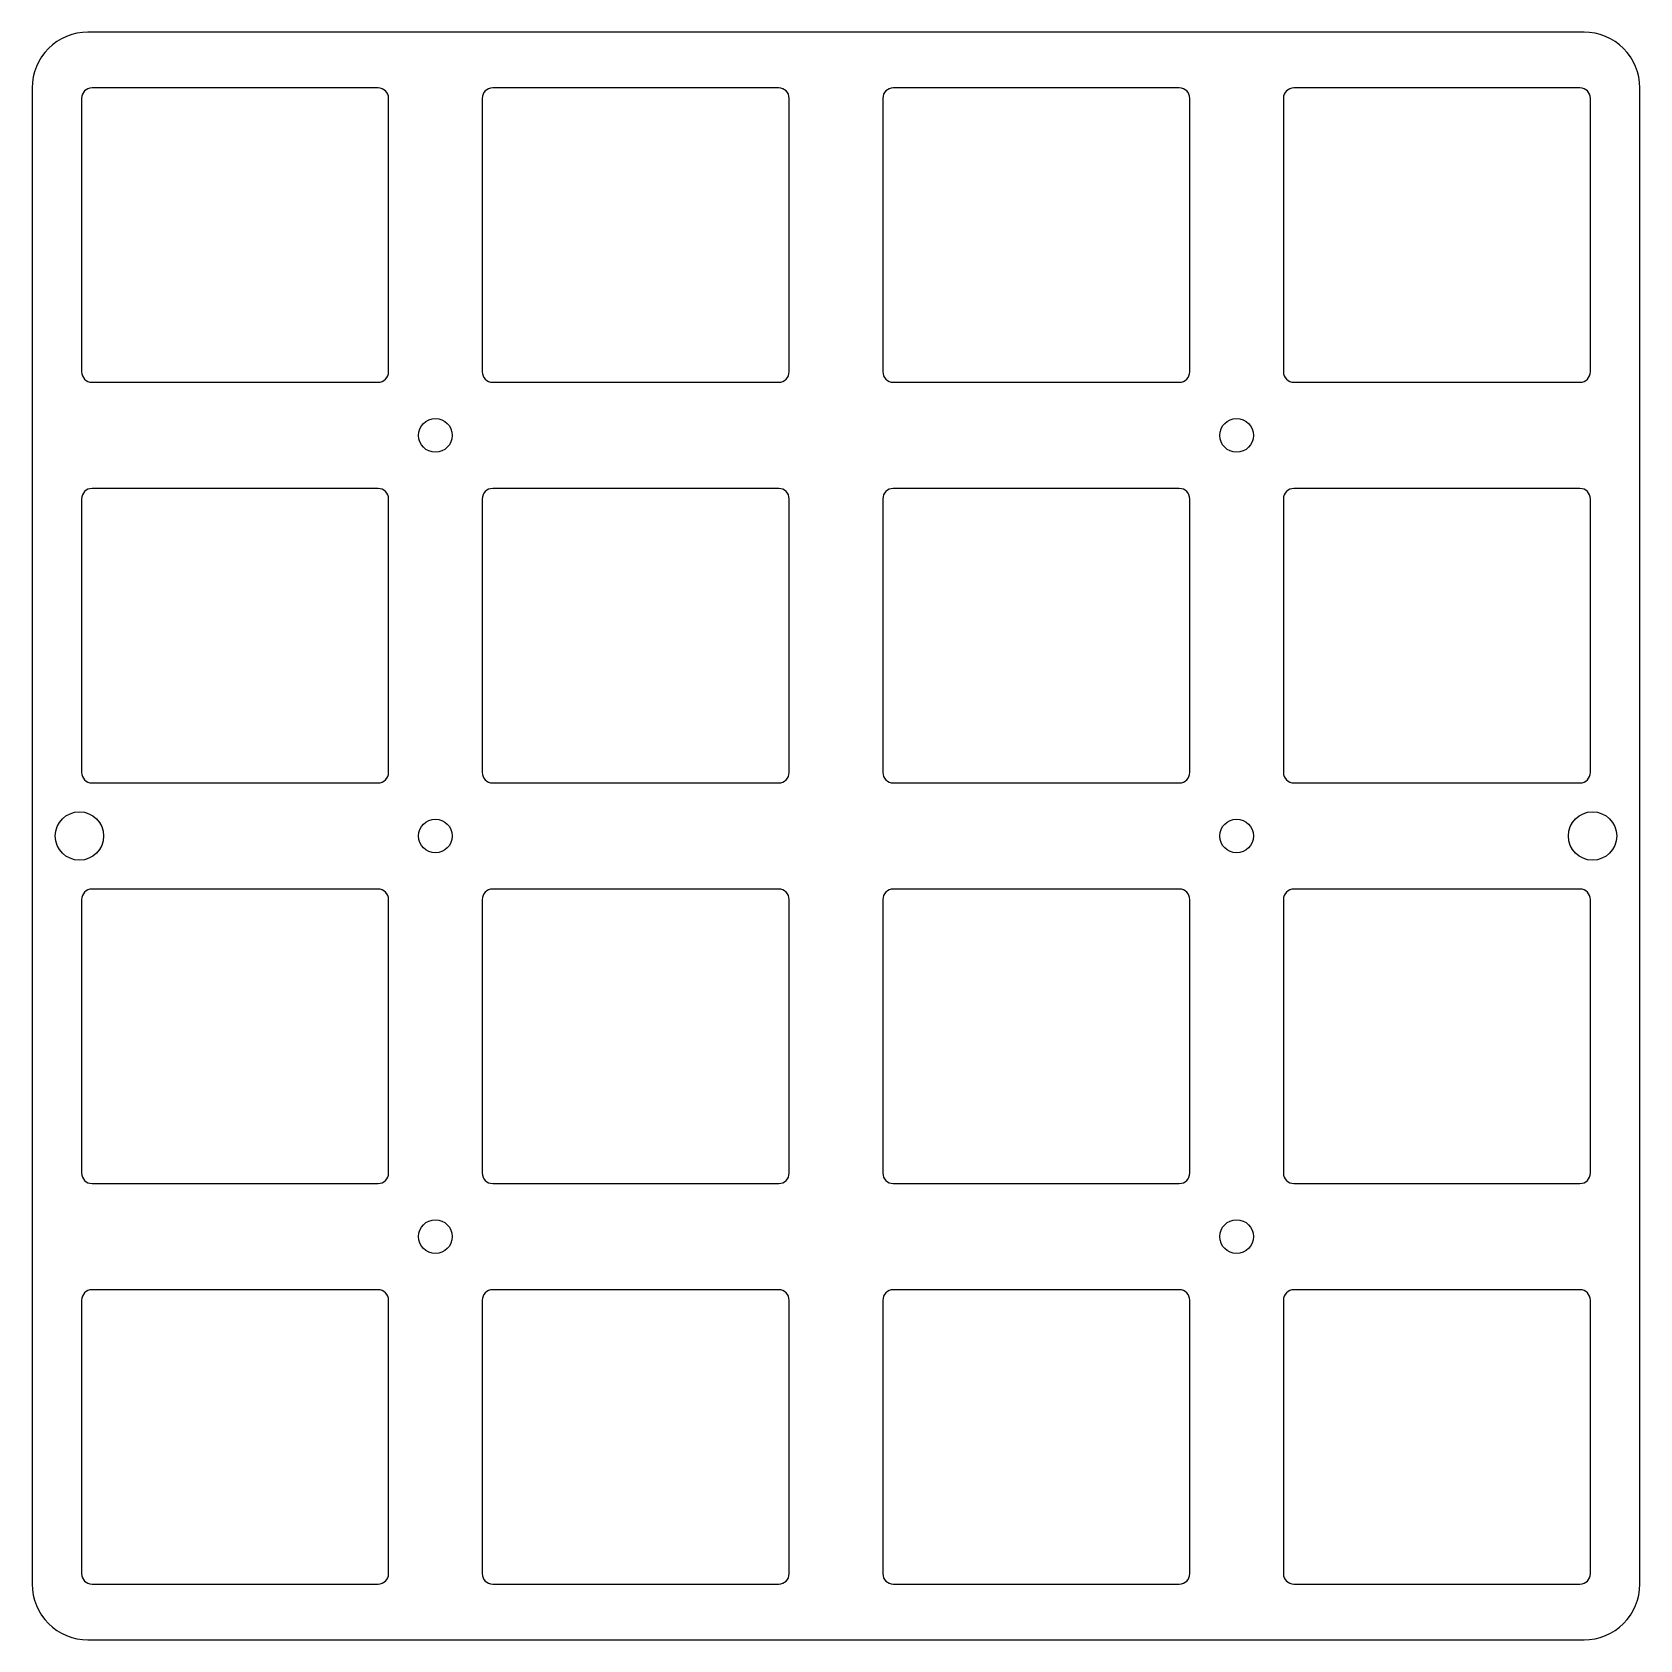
# Model space of a CAD drawing. Header units: millimetres. Extents: x -146.2 to -69.7, y 30 to 106.5.
import ezdxf

# ---------------------------------------------------------------- set-up
doc = ezdxf.new("R2010")
doc.units = ezdxf.units.MM
doc.layers.get('0').update_dxf_attribs({"linetype": 'CONTINUOUS'})

msp = doc.modelspace()

# ---------------------------------------------------------------- linework, layer by layer
for points in [[(-146.175, 32.6875, 0.4142136), (-143.525, 30.0375), (-72.375, 30.0375, 0.4142136), (-69.725, 32.6875), (-69.725, 103.8375, 0.4142136), (-72.375, 106.4875), (-143.525, 106.4875, 0.4142136), (-146.175, 103.8375)], [(-129.725, 89.8375, 0.414212), (-129.225, 90.3375), (-129.225, 103.3375, 0.414212), (-129.725, 103.8375), (-143.325, 103.8375, 0.414212), (-143.825, 103.3375), (-143.825, 90.3375, 0.414212), (-143.325, 89.8375)], [(-110.675, 89.8375, 0.414212), (-110.175, 90.3375), (-110.175, 103.3375, 0.414212), (-110.675, 103.8375), (-124.275, 103.8375, 0.414212), (-124.775, 103.3375), (-124.775, 90.3375, 0.414212), (-124.275, 89.8375)], [(-91.625, 89.8375, 0.414212), (-91.125, 90.3375), (-91.125, 103.3375, 0.414212), (-91.625, 103.8375), (-105.225, 103.8375, 0.414212), (-105.725, 103.3375), (-105.725, 90.3375, 0.414212), (-105.225, 89.8375)], [(-72.575, 89.8375, 0.414212), (-72.075, 90.3375), (-72.075, 103.3375, 0.414212), (-72.575, 103.8375), (-86.175, 103.8375, 0.414212), (-86.675, 103.3375), (-86.675, 90.3375, 0.414212), (-86.175, 89.8375)], [(-129.725, 70.7875, 0.414212), (-129.225, 71.2875), (-129.225, 84.2875, 0.414212), (-129.725, 84.7875), (-143.325, 84.7875, 0.414212), (-143.825, 84.2875), (-143.825, 71.2875, 0.414212), (-143.325, 70.7875)], [(-110.675, 70.7875, 0.414212), (-110.175, 71.2875), (-110.175, 84.2875, 0.414212), (-110.675, 84.7875), (-124.275, 84.7875, 0.414212), (-124.775, 84.2875), (-124.775, 71.2875, 0.414212), (-124.275, 70.7875)], [(-91.625, 70.7875, 0.414212), (-91.125, 71.2875), (-91.125, 84.2875, 0.414212), (-91.625, 84.7875), (-105.225, 84.7875, 0.414212), (-105.725, 84.2875), (-105.725, 71.2875, 0.414212), (-105.225, 70.7875)], [(-72.575, 70.7875, 0.414212), (-72.075, 71.2875), (-72.075, 84.2875, 0.414212), (-72.575, 84.7875), (-86.175, 84.7875, 0.414212), (-86.675, 84.2875), (-86.675, 71.2875, 0.414212), (-86.175, 70.7875)], [(-129.725, 51.7375, 0.414212), (-129.225, 52.2375), (-129.225, 65.2375, 0.414212), (-129.725, 65.7375), (-143.325, 65.7375, 0.414212), (-143.825, 65.2375), (-143.825, 52.2375, 0.414212), (-143.325, 51.7375)], [(-110.675, 51.7375, 0.414212), (-110.175, 52.2375), (-110.175, 65.2375, 0.414212), (-110.675, 65.7375), (-124.275, 65.7375, 0.414212), (-124.775, 65.2375), (-124.775, 52.2375, 0.414212), (-124.275, 51.7375)], [(-91.625, 51.7375, 0.414212), (-91.125, 52.2375), (-91.125, 65.2375, 0.414212), (-91.625, 65.7375), (-105.225, 65.7375, 0.414212), (-105.725, 65.2375), (-105.725, 52.2375, 0.414212), (-105.225, 51.7375)], [(-72.575, 51.7375, 0.414212), (-72.075, 52.2375), (-72.075, 65.2375, 0.414212), (-72.575, 65.7375), (-86.175, 65.7375, 0.414212), (-86.675, 65.2375), (-86.675, 52.2375, 0.414212), (-86.175, 51.7375)], [(-129.725, 32.6875, 0.414212), (-129.225, 33.1875), (-129.225, 46.1875, 0.414212), (-129.725, 46.6875), (-143.325, 46.6875, 0.414212), (-143.825, 46.1875), (-143.825, 33.1875, 0.414212), (-143.325, 32.6875)], [(-110.675, 32.6875, 0.414212), (-110.175, 33.1875), (-110.175, 46.1875, 0.414212), (-110.675, 46.6875), (-124.275, 46.6875, 0.414212), (-124.775, 46.1875), (-124.775, 33.1875, 0.414212), (-124.275, 32.6875)], [(-91.625, 32.6875, 0.414212), (-91.125, 33.1875), (-91.125, 46.1875, 0.414212), (-91.625, 46.6875), (-105.225, 46.6875, 0.414212), (-105.725, 46.1875), (-105.725, 33.1875, 0.414212), (-105.225, 32.6875)], [(-72.575, 32.6875, 0.414212), (-72.075, 33.1875), (-72.075, 46.1875, 0.414212), (-72.575, 46.6875), (-86.175, 46.6875, 0.414212), (-86.675, 46.1875), (-86.675, 33.1875, 0.414212), (-86.175, 32.6875)]]:
    msp.add_lwpolyline(points, format="xyb", close=True)
for centre, radius in [((-127, 87.3125), 0.8), ((-88.9, 87.3125), 0.8), ((-143.925, 68.2625), 1.15), ((-127, 68.2625), 0.8), ((-88.9, 68.2625), 0.8), ((-71.975, 68.2625), 1.15), ((-127, 49.2125), 0.8), ((-88.9, 49.2125), 0.8)]:
    msp.add_circle(centre, radius)

doc.saveas('drawing.dxf')
